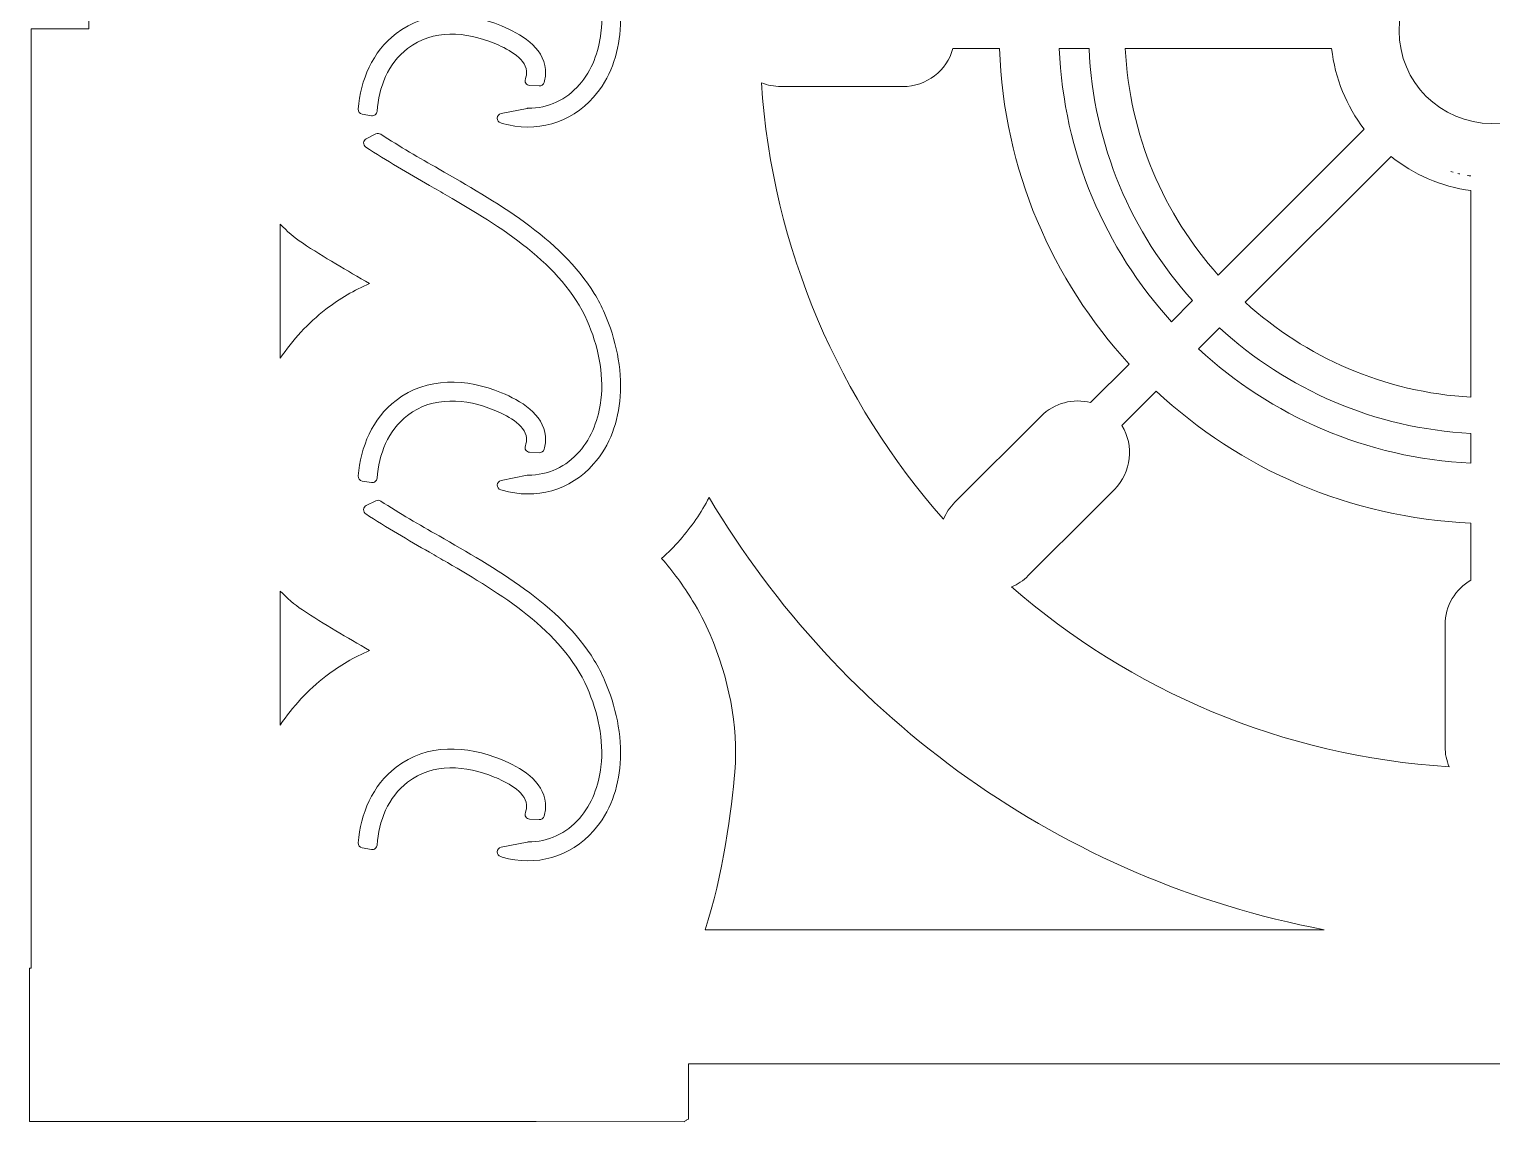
# Model space of a CAD drawing. Header units: millimetres. Extents: x -1460 to 1460, y -777 to 775.
# Drawn here: x -72.3 to 4, y 85.1 to 142.1 of the extents above; entities that cross this region are included whole.
import ezdxf

# ---------------------------------------------------------------- set-up
doc = ezdxf.new("R2010")
doc.units = ezdxf.units.MM
doc.header["$MEASUREMENT"] = 0
doc.layers.add('Camada 1', color=7, linetype='Continuous')

msp = doc.modelspace()

# ---------------------------------------------------------------- linework, layer by layer
at = {"layer": 'Camada 1', "color": 250, "lineweight": 20}
for points, knots in [([(41.3038, 85.1069), (41.3038, 85.1069), (41.3038, 85.1102), (41.3038, 85.1102), (41.3038, 85.1102), (41.3038, 85.1102), (41.5747, 85.1103), (41.5747, 85.1103), (41.5747, 85.1103), (70.9143, 189.7445), (70.824, 294.5182), (41.3038, 399.1147), (41.3038, 399.1147), (41.3038, 399.1147), (27.3329, 399.1216), (27.3329, 399.1216), (27.3329, 399.1216), (27.3329, 399.1216), (27.3349, 399.1147), (27.3349, 399.1147), (27.3349, 399.1147), (27.3349, 399.1147), (18.0011, 399.1147), (18.0011, 399.1147), (18.0011, 399.1147), (18.0011, 399.1147), (18.0011, 396.0999), (18.0011, 396.0999), (18.0011, 396.0999), (18.0011, 396.0999), (2.0593, 396.0999), (2.0593, 396.0999), (2.0593, 396.0999), (2.0593, 396.0999), (-8.4928, 396.0999), (-8.4928, 396.0999), (-8.4928, 396.0999), (-8.4928, 396.0999), (-32.083, 396.0999), (-32.083, 396.0999), (-32.083, 396.0999), (-32.083, 396.0999), (-38.0638, 396.0999), (-38.0638, 396.0999), (-38.0638, 396.0999), (-38.0638, 396.0999), (-38.0638, 399.0489), (-38.0638, 399.0489), (-38.0638, 399.0489), (-38.0638, 399.0489), (-38.0657, 399.0501), (-38.0657, 399.0501), (-38.0657, 399.0501), (-38.0657, 399.0501), (-38.0676, 399.0513), (-38.0676, 399.0513), (-38.0676, 399.0513), (-38.0676, 399.0513), (-38.0695, 399.0524), (-38.0695, 399.0524), (-38.0695, 399.0524), (-38.0695, 399.0524), (-38.0714, 399.0536), (-38.0714, 399.0536), (-38.0714, 399.0536), (-38.0714, 399.0536), (-38.0733, 399.0548), (-38.0733, 399.0548), (-38.0733, 399.0548), (-38.0733, 399.0548), (-38.0752, 399.056), (-38.0752, 399.056), (-38.0752, 399.056), (-38.0752, 399.056), (-38.0771, 399.0572), (-38.0771, 399.0572), (-38.0771, 399.0572), (-38.0771, 399.0572), (-38.0789, 399.0584), (-38.0789, 399.0584), (-38.0789, 399.0584), (-38.0789, 399.0584), (-38.0808, 399.0595), (-38.0808, 399.0595), (-38.0808, 399.0595), (-38.0808, 399.0595), (-38.0827, 399.0607), (-38.0827, 399.0607), (-38.0827, 399.0607), (-38.0827, 399.0607), (-38.0846, 399.0619), (-38.0846, 399.0619), (-38.0846, 399.0619), (-38.0846, 399.0619), (-38.0865, 399.0631), (-38.0865, 399.0631), (-38.0865, 399.0631), (-38.0865, 399.0631), (-38.0884, 399.0643), (-38.0884, 399.0643), (-38.0884, 399.0643), (-38.0884, 399.0643), (-38.0903, 399.0654), (-38.0903, 399.0654), (-38.0903, 399.0654), (-38.0903, 399.0654), (-38.0922, 399.0666), (-38.0922, 399.0666), (-38.0922, 399.0666), (-38.0922, 399.0666), (-38.0941, 399.0678), (-38.0941, 399.0678), (-38.0941, 399.0678), (-38.0941, 399.0678), (-38.096, 399.069), (-38.096, 399.069), (-38.096, 399.069), (-38.096, 399.069), (-38.0979, 399.0702), (-38.0979, 399.0702), (-38.0979, 399.0702), (-38.0979, 399.0702), (-38.1016, 399.0725), (-38.1016, 399.0725), (-38.1016, 399.0725), (-38.1016, 399.0725), (-38.1035, 399.0737), (-38.1035, 399.0737), (-38.1035, 399.0737), (-38.1035, 399.0737), (-38.1054, 399.0749), (-38.1054, 399.0749), (-38.1054, 399.0749), (-38.1054, 399.0749), (-38.1073, 399.0761), (-38.1073, 399.0761), (-38.1073, 399.0761), (-38.1073, 399.0761), (-38.1092, 399.0773), (-38.1092, 399.0773), (-38.1092, 399.0773), (-38.1092, 399.0773), (-38.1168, 399.082), (-38.1168, 399.082), (-38.1168, 399.082), (-38.1168, 399.082), (-38.1187, 399.0832), (-38.1187, 399.0832), (-38.1187, 399.0832), (-38.1187, 399.0832), (-38.1206, 399.0844), (-38.1206, 399.0844), (-38.1206, 399.0844), (-38.1206, 399.0844), (-38.1243, 399.0867), (-38.1243, 399.0867), (-38.1243, 399.0867), (-38.1243, 399.0867), (-38.1262, 399.0879), (-38.1262, 399.0879), (-38.1262, 399.0879), (-38.1262, 399.0879), (-38.1281, 399.0891), (-38.1281, 399.0891), (-38.1281, 399.0891), (-38.1281, 399.0891), (-38.13, 399.0903), (-38.13, 399.0903), (-38.13, 399.0903), (-38.13, 399.0903), (-38.1319, 399.0915), (-38.1319, 399.0915), (-38.1319, 399.0915), (-38.1319, 399.0915), (-38.1413, 399.0974), (-38.1413, 399.0974), (-38.1413, 399.0974), (-38.1413, 399.0974), (-38.1432, 399.0986), (-38.1432, 399.0986), (-38.1432, 399.0986), (-38.1432, 399.0986), (-38.1451, 399.0998), (-38.1451, 399.0998), (-38.1451, 399.0998), (-38.1451, 399.0998), (-38.1527, 399.1045), (-38.1527, 399.1045), (-38.1527, 399.1045), (-38.1527, 399.1045), (-38.1546, 399.1057), (-38.1546, 399.1057), (-38.1546, 399.1057), (-38.1546, 399.1057), (-38.1565, 399.1069), (-38.1565, 399.1069), (-38.1565, 399.1069), (-38.1565, 399.1069), (-38.1584, 399.1081), (-38.1584, 399.1081), (-38.1584, 399.1081), (-38.1584, 399.1081), (-38.1602, 399.1092), (-38.1602, 399.1092), (-38.1602, 399.1092), (-38.1602, 399.1092), (-38.1621, 399.1104), (-38.1621, 399.1104), (-38.1621, 399.1104), (-38.1621, 399.1104), (-38.164, 399.1116), (-38.164, 399.1116), (-38.164, 399.1116), (-38.164, 399.1116), (-38.1659, 399.1128), (-38.1659, 399.1128), (-38.1659, 399.1128), (-38.1659, 399.1128), (-38.1678, 399.114), (-38.1678, 399.114), (-38.1678, 399.114), (-38.1678, 399.114), (-38.1688, 399.1147), (-38.1688, 399.1147), (-38.1688, 399.1147), (-38.1688, 399.1147), (-38.1689, 399.1147), (-38.1689, 399.1147), (-38.1689, 399.1147), (-38.1689, 399.1147), (-38.1848, 399.1247), (-38.1848, 399.1247), (-38.1848, 399.1247), (-38.1848, 399.1247), (-46.3649, 399.1176), (-46.3649, 399.1176), (-46.3649, 399.1176), (-46.3649, 399.1176), (-46.3617, 399.1147), (-46.3617, 399.1147), (-46.3617, 399.1147), (-46.3617, 399.1147), (-54.3028, 399.1147), (-54.3028, 399.1147), (-54.3028, 399.1147), (-54.3028, 399.1147), (-54.3028, 399.1155), (-54.3028, 399.1155), (-54.3028, 399.1155), (-54.3028, 399.1155), (-55.2234, 399.1147), (-55.2234, 399.1147), (-55.2234, 399.1147), (-55.2234, 399.1147), (-72.3348, 399.1147), (-72.3348, 399.1147), (-72.3348, 399.1147), (-72.3348, 399.1147), (-72.3348, 396.0998), (-72.3348, 396.0998), (-72.3348, 396.0998), (-72.3348, 396.0998), (-72.3489, 396.0998), (-72.3489, 396.0998), (-72.3489, 396.0998), (-72.3489, 396.0998), (-72.2484, 342.0998), (-72.2484, 342.0998), (-72.2484, 342.0998), (-72.2484, 342.0998), (-69.2484, 342.0998), (-69.2484, 342.0998), (-69.2484, 342.0998), (-69.2484, 342.0998), (-69.2421, 242.1123), (-69.2421, 242.1123), (-69.2421, 242.1123), (-69.2421, 242.1123), (-69.2484, 142.1248), (-69.2484, 142.1248), (-69.2484, 142.1248), (-69.2484, 142.1248), (-72.2484, 142.1248), (-72.2484, 142.1248), (-72.2484, 142.1248), (-72.2484, 142.1248), (-72.2486, 93.1122), (-72.2486, 93.1122), (-72.2486, 93.1122), (-72.2486, 93.1122), (-72.3348, 93.1122), (-72.3348, 93.1122), (-72.3348, 93.1122), (-72.3348, 93.1122), (-72.3348, 85.1069), (-72.3348, 85.1069), (-72.3348, 85.1069), (-72.3348, 85.1069), (-45.904, 85.1069), (-45.904, 85.1069), (-45.904, 85.1069), (-45.904, 85.1069), (-38.1848, 85.1002), (-38.1848, 85.1002), (-38.1848, 85.1002), (-38.1848, 85.1002), (-38.1742, 85.1069), (-38.1742, 85.1069), (-38.1742, 85.1069), (-38.1742, 85.1069), (-38.1688, 85.1069), (-38.1688, 85.1069), (-38.1688, 85.1069), (-38.1688, 85.1069), (-38.0638, 85.1727), (-38.0638, 85.1727), (-38.0638, 85.1727), (-38.0638, 85.1727), (-38.0638, 85.176), (-38.0638, 85.176), (-38.0638, 85.176), (-38.0638, 85.176), (-37.958, 85.2417), (-37.958, 85.2417), (-37.958, 85.2417), (-37.958, 85.2417), (-37.958, 88.1217), (-37.958, 88.1217), (-37.958, 88.1217), (-37.958, 88.1217), (-32.083, 88.1217), (-32.083, 88.1217), (-32.083, 88.1217), (-32.083, 88.1217), (-8.4928, 88.1217), (-8.4928, 88.1217), (-8.4928, 88.1217), (-8.4928, 88.1217), (2.0593, 88.1217), (2.0593, 88.1217), (2.0593, 88.1217), (2.0593, 88.1217), (18.0011, 88.1217), (18.0011, 88.1217), (18.0011, 88.1217), (18.0011, 88.1217), (18.0011, 85.1069), (18.0011, 85.1069), (18.0011, 85.1069), (18.0011, 85.1069), (27.6055, 85.1069), (27.6055, 85.1069), (27.6055, 85.1069), (27.6055, 85.1069), (27.6045, 85.1034), (27.6045, 85.1034), (27.6045, 85.1034), (27.6045, 85.1034), (34.6908, 85.1069), (34.6908, 85.1069), (34.6908, 85.1069), (34.6908, 85.1069), (41.3038, 85.1069), (41.3038, 85.1069)], [0, 0, 0, 0, 0.0108696, 0.0108696, 0.0108696, 0.0108696, 0.0217391, 0.0217391, 0.0217391, 0.0217391, 0.0326087, 0.0326087, 0.0326087, 0.0326087, 0.0434783, 0.0434783, 0.0434783, 0.0434783, 0.0543478, 0.0543478, 0.0543478, 0.0543478, 0.0652174, 0.0652174, 0.0652174, 0.0652174, 0.076087, 0.076087, 0.076087, 0.076087, 0.0869565, 0.0869565, 0.0869565, 0.0869565, 0.0978261, 0.0978261, 0.0978261, 0.0978261, 0.1086957, 0.1086957, 0.1086957, 0.1086957, 0.1195652, 0.1195652, 0.1195652, 0.1195652, 0.1304348, 0.1304348, 0.1304348, 0.1304348, 0.1413043, 0.1413043, 0.1413043, 0.1413043, 0.1521739, 0.1521739, 0.1521739, 0.1521739, 0.1630435, 0.1630435, 0.1630435, 0.1630435, 0.173913, 0.173913, 0.173913, 0.173913, 0.1847826, 0.1847826, 0.1847826, 0.1847826, 0.1956522, 0.1956522, 0.1956522, 0.1956522, 0.2065217, 0.2065217, 0.2065217, 0.2065217, 0.2173913, 0.2173913, 0.2173913, 0.2173913, 0.2282609, 0.2282609, 0.2282609, 0.2282609, 0.2391304, 0.2391304, 0.2391304, 0.2391304, 0.25, 0.25, 0.25, 0.25, 0.2608696, 0.2608696, 0.2608696, 0.2608696, 0.2717391, 0.2717391, 0.2717391, 0.2717391, 0.2826087, 0.2826087, 0.2826087, 0.2826087, 0.2934783, 0.2934783, 0.2934783, 0.2934783, 0.3043478, 0.3043478, 0.3043478, 0.3043478, 0.3152174, 0.3152174, 0.3152174, 0.3152174, 0.326087, 0.326087, 0.326087, 0.326087, 0.3369565, 0.3369565, 0.3369565, 0.3369565, 0.3478261, 0.3478261, 0.3478261, 0.3478261, 0.3586957, 0.3586957, 0.3586957, 0.3586957, 0.3695652, 0.3695652, 0.3695652, 0.3695652, 0.3804348, 0.3804348, 0.3804348, 0.3804348, 0.3913043, 0.3913043, 0.3913043, 0.3913043, 0.4021739, 0.4021739, 0.4021739, 0.4021739, 0.4130435, 0.4130435, 0.4130435, 0.4130435, 0.423913, 0.423913, 0.423913, 0.423913, 0.4347826, 0.4347826, 0.4347826, 0.4347826, 0.4456522, 0.4456522, 0.4456522, 0.4456522, 0.4565217, 0.4565217, 0.4565217, 0.4565217, 0.4673913, 0.4673913, 0.4673913, 0.4673913, 0.4782609, 0.4782609, 0.4782609, 0.4782609, 0.4891304, 0.4891304, 0.4891304, 0.4891304, 0.5, 0.5, 0.5, 0.5, 0.5108696, 0.5108696, 0.5108696, 0.5108696, 0.5217391, 0.5217391, 0.5217391, 0.5217391, 0.5326087, 0.5326087, 0.5326087, 0.5326087, 0.5434783, 0.5434783, 0.5434783, 0.5434783, 0.5543478, 0.5543478, 0.5543478, 0.5543478, 0.5652174, 0.5652174, 0.5652174, 0.5652174, 0.576087, 0.576087, 0.576087, 0.576087, 0.5869565, 0.5869565, 0.5869565, 0.5869565, 0.5978261, 0.5978261, 0.5978261, 0.5978261, 0.6086957, 0.6086957, 0.6086957, 0.6086957, 0.6195652, 0.6195652, 0.6195652, 0.6195652, 0.6304348, 0.6304348, 0.6304348, 0.6304348, 0.6413043, 0.6413043, 0.6413043, 0.6413043, 0.6521739, 0.6521739, 0.6521739, 0.6521739, 0.6630435, 0.6630435, 0.6630435, 0.6630435, 0.673913, 0.673913, 0.673913, 0.673913, 0.6847826, 0.6847826, 0.6847826, 0.6847826, 0.6956522, 0.6956522, 0.6956522, 0.6956522, 0.7065217, 0.7065217, 0.7065217, 0.7065217, 0.7173913, 0.7173913, 0.7173913, 0.7173913, 0.7282609, 0.7282609, 0.7282609, 0.7282609, 0.7391304, 0.7391304, 0.7391304, 0.7391304, 0.75, 0.75, 0.75, 0.75, 0.7608696, 0.7608696, 0.7608696, 0.7608696, 0.7717391, 0.7717391, 0.7717391, 0.7717391, 0.7826087, 0.7826087, 0.7826087, 0.7826087, 0.7934783, 0.7934783, 0.7934783, 0.7934783, 0.8043478, 0.8043478, 0.8043478, 0.8043478, 0.8152174, 0.8152174, 0.8152174, 0.8152174, 0.826087, 0.826087, 0.826087, 0.826087, 0.8369565, 0.8369565, 0.8369565, 0.8369565, 0.8478261, 0.8478261, 0.8478261, 0.8478261, 0.8586957, 0.8586957, 0.8586957, 0.8586957, 0.8695652, 0.8695652, 0.8695652, 0.8695652, 0.8804348, 0.8804348, 0.8804348, 0.8804348, 0.8913043, 0.8913043, 0.8913043, 0.8913043, 0.9021739, 0.9021739, 0.9021739, 0.9021739, 0.9130435, 0.9130435, 0.9130435, 0.9130435, 0.923913, 0.923913, 0.923913, 0.923913, 0.9347826, 0.9347826, 0.9347826, 0.9347826, 0.9456522, 0.9456522, 0.9456522, 0.9456522, 0.9565217, 0.9565217, 0.9565217, 0.9565217, 0.9673913, 0.9673913, 0.9673913, 0.9673913, 0.9782609, 0.9782609, 0.9782609, 0.9782609, 1, 1, 1, 1]), ([(-54.0119, 155.7678), (-53.019, 155.1256), (-51.9922, 154.5381), (-50.9678, 153.9483), (-50.9678, 153.9483), (-48.0955, 152.2947), (-44.6275, 150.3607), (-42.8658, 147.4562), (-42.8658, 147.4562), (-42.665, 147.1251), (-42.4858, 146.7809), (-42.3318, 146.4254), (-42.3318, 146.4254), (-41.7437, 145.0672), (-41.4085, 143.5592), (-41.5156, 142.0754), (-41.5156, 142.0754), (-41.6086, 140.7874), (-42.0393, 139.5406), (-42.8999, 138.5618), (-42.8999, 138.5618), (-44.1131, 137.182), (-45.9058, 136.6847), (-47.6653, 137.1922), (-47.6653, 137.1922), (-47.6653, 137.1922), (-47.7463, 137.2156), (-47.7463, 137.2156), (-47.7463, 137.2156), (-47.859, 137.248), (-47.9324, 137.35), (-47.9276, 137.4671), (-47.9276, 137.4671), (-47.9227, 137.5841), (-47.8412, 137.6797), (-47.7264, 137.7028), (-47.7264, 137.7028), (-47.7264, 137.7028), (-46.375, 137.9751), (-46.375, 137.9751), (-46.375, 137.9751), (-46.3573, 137.9786), (-46.3419, 137.9801), (-46.3238, 137.98), (-46.3238, 137.98), (-45.2741, 137.9728), (-44.3295, 138.4283), (-43.6399, 139.2127), (-43.6399, 139.2127), (-42.989, 139.953), (-42.6331, 140.9387), (-42.52, 141.9085), (-42.52, 141.9085), (-42.3557, 143.3162), (-42.6782, 144.7444), (-43.2364, 146.0338), (-43.2364, 146.0338), (-44.5189, 148.9955), (-47.8481, 150.9977), (-50.5311, 152.5579), (-50.5311, 152.5579), (-50.8401, 152.7376), (-51.1499, 152.9159), (-51.4597, 153.0942), (-51.4597, 153.0942), (-52.5828, 153.7409), (-53.7092, 154.3843), (-54.791, 155.0991), (-54.791, 155.0991), (-54.8681, 155.1501), (-54.9089, 155.2321), (-54.9031, 155.3243), (-54.9031, 155.3243), (-54.8974, 155.4165), (-54.8465, 155.4929), (-54.7635, 155.5338), (-54.7635, 155.5338), (-54.7635, 155.5338), (-54.2592, 155.7822), (-54.2592, 155.7822), (-54.2592, 155.7822), (-54.1778, 155.8223), (-54.0883, 155.8171), (-54.0119, 155.7678)], [0, 0, 0, 0, 0.0454545, 0.0454545, 0.0454545, 0.0454545, 0.0909091, 0.0909091, 0.0909091, 0.0909091, 0.1363636, 0.1363636, 0.1363636, 0.1363636, 0.1818182, 0.1818182, 0.1818182, 0.1818182, 0.2272727, 0.2272727, 0.2272727, 0.2272727, 0.2727273, 0.2727273, 0.2727273, 0.2727273, 0.3181818, 0.3181818, 0.3181818, 0.3181818, 0.3636364, 0.3636364, 0.3636364, 0.3636364, 0.4090909, 0.4090909, 0.4090909, 0.4090909, 0.4545455, 0.4545455, 0.4545455, 0.4545455, 0.5, 0.5, 0.5, 0.5, 0.5454545, 0.5454545, 0.5454545, 0.5454545, 0.5909091, 0.5909091, 0.5909091, 0.5909091, 0.6363636, 0.6363636, 0.6363636, 0.6363636, 0.6818182, 0.6818182, 0.6818182, 0.6818182, 0.7272727, 0.7272727, 0.7272727, 0.7272727, 0.7727273, 0.7727273, 0.7727273, 0.7727273, 0.8181818, 0.8181818, 0.8181818, 0.8181818, 0.8636364, 0.8636364, 0.8636364, 0.8636364, 0.9090909, 0.9090909, 0.9090909, 0.9090909, 1, 1, 1, 1]), ([(-0.871, 142.0195), (-0.871, 142.0195), (-0.871, 142.0195), (-0.871, 142.0195), (-0.871, 142.0195), (-0.871, 139.3505), (1.2929, 137.1865), (3.962, 137.1865), (3.962, 137.1865), (6.6311, 137.1865), (8.7942, 139.3505), (8.7942, 142.0195), (8.7942, 142.0195), (8.7942, 144.6878), (6.6311, 146.8517), (3.962, 146.8517), (3.962, 146.8517), (1.2929, 146.8517), (-0.871, 144.6878), (-0.871, 142.0195)], [0, 0, 0, 0, 0.1666667, 0.1666667, 0.1666667, 0.1666667, 0.3333333, 0.3333333, 0.3333333, 0.3333333, 0.5, 0.5, 0.5, 0.5, 0.6666667, 0.6666667, 0.6666667, 0.6666667, 1, 1, 1, 1]), ([(-55.1816, 137.9379), (-55.0574, 139.4563), (-54.4428, 140.9327), (-53.2114, 141.8794), (-53.2114, 141.8794), (-51.5885, 143.1269), (-49.5241, 143.0281), (-47.7089, 142.2811), (-47.7089, 142.2811), (-46.7317, 141.8789), (-45.5157, 141.175), (-45.416, 140), (-45.416, 140), (-45.3967, 139.7723), (-45.4225, 139.5468), (-45.485, 139.3277), (-45.485, 139.3277), (-45.5176, 139.2136), (-45.6218, 139.1394), (-45.7402, 139.1458), (-45.7402, 139.1458), (-45.7402, 139.1458), (-46.2414, 139.173), (-46.2414, 139.173), (-46.2414, 139.173), (-46.3237, 139.1775), (-46.3926, 139.2171), (-46.4378, 139.2861), (-46.4378, 139.2861), (-46.483, 139.3551), (-46.4919, 139.4342), (-46.4631, 139.5115), (-46.4631, 139.5115), (-46.4142, 139.6421), (-46.3865, 139.7808), (-46.3984, 139.9206), (-46.3984, 139.9206), (-46.4585, 140.6271), (-47.5138, 141.1354), (-48.0837, 141.3698), (-48.0837, 141.3698), (-49.56, 141.9771), (-51.2786, 142.1219), (-52.6102, 141.0981), (-52.6102, 141.0981), (-53.6283, 140.3154), (-54.108, 139.0707), (-54.2026, 137.8204), (-54.2026, 137.8204), (-54.208, 137.7476), (-54.2403, 137.6871), (-54.2977, 137.642), (-54.2977, 137.642), (-54.355, 137.5968), (-54.4214, 137.5797), (-54.4933, 137.5915), (-54.4933, 137.5915), (-54.4933, 137.5915), (-54.9718, 137.6697), (-54.9718, 137.6697), (-54.9718, 137.6697), (-55.1013, 137.6908), (-55.1923, 137.8072), (-55.1816, 137.9379)], [0, 0, 0, 0, 0.0588235, 0.0588235, 0.0588235, 0.0588235, 0.1176471, 0.1176471, 0.1176471, 0.1176471, 0.1764706, 0.1764706, 0.1764706, 0.1764706, 0.2352941, 0.2352941, 0.2352941, 0.2352941, 0.2941176, 0.2941176, 0.2941176, 0.2941176, 0.3529412, 0.3529412, 0.3529412, 0.3529412, 0.4117647, 0.4117647, 0.4117647, 0.4117647, 0.4705882, 0.4705882, 0.4705882, 0.4705882, 0.5294118, 0.5294118, 0.5294118, 0.5294118, 0.5882353, 0.5882353, 0.5882353, 0.5882353, 0.6470588, 0.6470588, 0.6470588, 0.6470588, 0.7058824, 0.7058824, 0.7058824, 0.7058824, 0.7647059, 0.7647059, 0.7647059, 0.7647059, 0.8235294, 0.8235294, 0.8235294, 0.8235294, 0.8823529, 0.8823529, 0.8823529, 0.8823529, 1, 1, 1, 1]), ([(-34.1475, 139.3156), (-33.5635, 130.6071), (-30.0755, 122.6945), (-24.6413, 116.5392), (-24.6413, 116.5392), (-24.5093, 116.8605), (-24.313, 117.1614), (-24.0522, 117.4224), (-24.0522, 117.4224), (-24.0522, 117.4224), (-19.5571, 121.9159), (-19.5571, 121.9159), (-19.5571, 121.9159), (-18.8555, 122.6175), (-17.8646, 122.853), (-16.9684, 122.6227), (-16.9684, 122.6227), (-16.9684, 122.6227), (-14.9554, 124.6356), (-14.9554, 124.6356), (-14.9554, 124.6356), (-18.9744, 129.0046), (-21.5013, 134.7652), (-21.7248, 141.1024), (-21.7248, 141.1024), (-21.7248, 141.1024), (-24.1537, 141.1024), (-24.1537, 141.1024), (-24.1537, 141.1024), (-24.4678, 139.9553), (-25.5176, 139.1121), (-26.7638, 139.1121), (-26.7638, 139.1121), (-26.7638, 139.1121), (-33.1178, 139.113), (-33.1178, 139.113), (-33.1178, 139.113), (-33.4824, 139.113), (-33.8301, 139.185), (-34.1475, 139.3156)], [0, 0, 0, 0, 0.0909091, 0.0909091, 0.0909091, 0.0909091, 0.1818182, 0.1818182, 0.1818182, 0.1818182, 0.2727273, 0.2727273, 0.2727273, 0.2727273, 0.3636364, 0.3636364, 0.3636364, 0.3636364, 0.4545455, 0.4545455, 0.4545455, 0.4545455, 0.5454545, 0.5454545, 0.5454545, 0.5454545, 0.6363636, 0.6363636, 0.6363636, 0.6363636, 0.7272727, 0.7272727, 0.7272727, 0.7272727, 0.8181818, 0.8181818, 0.8181818, 0.8181818, 1, 1, 1, 1]), ([(-12.7482, 126.8429), (-12.7482, 126.8429), (-11.6492, 127.9418), (-11.6492, 127.9418), (-11.6492, 127.9418), (-14.8251, 131.4602), (-16.8317, 136.0533), (-17.0496, 141.1024), (-17.0496, 141.1024), (-17.0496, 141.1024), (-18.6014, 141.1024), (-18.6014, 141.1024), (-18.6014, 141.1024), (-18.3814, 135.6258), (-16.2038, 130.6441), (-12.7482, 126.8429)], [0, 0, 0, 0, 0.2, 0.2, 0.2, 0.2, 0.4, 0.4, 0.4, 0.4, 0.6, 0.6, 0.6, 0.6, 1, 1, 1, 1]), ([(-2.6949, 136.8961), (-3.6138, 138.0869), (-4.2205, 139.5302), (-4.3922, 141.1024), (-4.3922, 141.1024), (-4.3922, 141.1024), (-15.1608, 141.1024), (-15.1608, 141.1024), (-15.1608, 141.1024), (-14.9459, 136.5732), (-13.1493, 132.4518), (-10.3132, 129.2778), (-10.3132, 129.2778), (-10.3132, 129.2778), (-2.6949, 136.8961), (-2.6949, 136.8961)], [0, 0, 0, 0, 0.2, 0.2, 0.2, 0.2, 0.4, 0.4, 0.4, 0.4, 0.6, 0.6, 0.6, 0.6, 1, 1, 1, 1]), ([(-54.0119, 136.6263), (-53.019, 135.9841), (-51.9922, 135.3967), (-50.9678, 134.8068), (-50.9678, 134.8068), (-48.0955, 133.1532), (-44.6275, 131.2192), (-42.8658, 128.3147), (-42.8658, 128.3147), (-42.665, 127.9837), (-42.4858, 127.6394), (-42.3318, 127.2839), (-42.3318, 127.2839), (-41.7437, 125.9257), (-41.4085, 124.4178), (-41.5156, 122.934), (-41.5156, 122.934), (-41.6086, 121.6459), (-42.0393, 120.3991), (-42.8999, 119.4203), (-42.8999, 119.4203), (-44.1131, 118.0405), (-45.9058, 117.5432), (-47.6653, 118.0507), (-47.6653, 118.0507), (-47.6653, 118.0507), (-47.7463, 118.0741), (-47.7463, 118.0741), (-47.7463, 118.0741), (-47.859, 118.1065), (-47.9324, 118.2085), (-47.9276, 118.3256), (-47.9276, 118.3256), (-47.9227, 118.4426), (-47.8412, 118.5382), (-47.7264, 118.5613), (-47.7264, 118.5613), (-47.7264, 118.5613), (-46.375, 118.8336), (-46.375, 118.8336), (-46.375, 118.8336), (-46.3573, 118.8371), (-46.3419, 118.8386), (-46.3238, 118.8385), (-46.3238, 118.8385), (-45.2741, 118.8313), (-44.3295, 119.2868), (-43.6399, 120.0712), (-43.6399, 120.0712), (-42.989, 120.8115), (-42.6331, 121.7972), (-42.52, 122.767), (-42.52, 122.767), (-42.3557, 124.1748), (-42.6782, 125.6029), (-43.2364, 126.8923), (-43.2364, 126.8923), (-44.5189, 129.854), (-47.8481, 131.8563), (-50.5311, 133.4164), (-50.5311, 133.4164), (-50.8401, 133.5961), (-51.1499, 133.7744), (-51.4597, 133.9527), (-51.4597, 133.9527), (-52.5828, 134.5994), (-53.7092, 135.2428), (-54.791, 135.9576), (-54.791, 135.9576), (-54.8681, 136.0086), (-54.9089, 136.0907), (-54.9031, 136.1829), (-54.9031, 136.1829), (-54.8974, 136.2751), (-54.8465, 136.3514), (-54.7635, 136.3923), (-54.7635, 136.3923), (-54.7635, 136.3923), (-54.2592, 136.6407), (-54.2592, 136.6407), (-54.2592, 136.6407), (-54.1778, 136.6808), (-54.0883, 136.6756), (-54.0119, 136.6263)], [0, 0, 0, 0, 0.0454545, 0.0454545, 0.0454545, 0.0454545, 0.0909091, 0.0909091, 0.0909091, 0.0909091, 0.1363636, 0.1363636, 0.1363636, 0.1363636, 0.1818182, 0.1818182, 0.1818182, 0.1818182, 0.2272727, 0.2272727, 0.2272727, 0.2272727, 0.2727273, 0.2727273, 0.2727273, 0.2727273, 0.3181818, 0.3181818, 0.3181818, 0.3181818, 0.3636364, 0.3636364, 0.3636364, 0.3636364, 0.4090909, 0.4090909, 0.4090909, 0.4090909, 0.4545455, 0.4545455, 0.4545455, 0.4545455, 0.5, 0.5, 0.5, 0.5, 0.5454545, 0.5454545, 0.5454545, 0.5454545, 0.5909091, 0.5909091, 0.5909091, 0.5909091, 0.6363636, 0.6363636, 0.6363636, 0.6363636, 0.6818182, 0.6818182, 0.6818182, 0.6818182, 0.7272727, 0.7272727, 0.7272727, 0.7272727, 0.7727273, 0.7727273, 0.7727273, 0.7727273, 0.8181818, 0.8181818, 0.8181818, 0.8181818, 0.8636364, 0.8636364, 0.8636364, 0.8636364, 0.9090909, 0.9090909, 0.9090909, 0.9090909, 1, 1, 1, 1]), ([(2.8777, 133.6854), (1.3123, 133.888), (-0.1196, 134.5231), (-1.2935, 135.4667), (-1.2935, 135.4667), (-1.2935, 135.4667), (-8.9041, 127.8562), (-8.9041, 127.8562), (-8.9041, 127.8562), (-5.7526, 124.9907), (-1.6447, 123.1595), (2.8777, 122.9057), (2.8777, 122.9057), (2.8777, 122.9057), (2.8777, 133.6854), (2.8777, 133.6854)], [0, 0, 0, 0, 0.2, 0.2, 0.2, 0.2, 0.4, 0.4, 0.4, 0.4, 0.6, 0.6, 0.6, 0.6, 1, 1, 1, 1]), ([(1.8199, 134.6747), (1.8603, 134.6631), (1.9008, 134.6516), (1.9415, 134.6405), (1.9415, 134.6405), (1.9008, 134.6516), (1.8603, 134.6631), (1.8199, 134.6747)], [0, 0, 0, 0, 0.3333333, 0.3333333, 0.3333333, 0.3333333, 1, 1, 1, 1]), ([(2.6905, 134.4759), (2.7526, 134.4656), (2.815, 134.456), (2.8777, 134.4471), (2.8777, 134.4471), (2.8149, 134.4559), (2.7526, 134.4656), (2.6905, 134.4759)], [0, 0, 0, 0, 0.3333333, 0.3333333, 0.3333333, 0.3333333, 1, 1, 1, 1]), ([(-59.249, 131.9328), (-59.249, 131.9328), (-59.249, 124.9385), (-59.249, 124.9385), (-59.249, 124.9385), (-58.6097, 125.9011), (-57.8155, 126.7666), (-56.8682, 127.4948), (-56.8682, 127.4948), (-56.1479, 128.0485), (-55.3833, 128.4918), (-54.5886, 128.8308), (-54.5886, 128.8308), (-55.7744, 129.5136), (-56.9563, 130.1968), (-58.0988, 130.9518), (-58.0988, 130.9518), (-58.5254, 131.2337), (-58.9105, 131.5642), (-59.249, 131.9328)], [0, 0, 0, 0, 0.1666667, 0.1666667, 0.1666667, 0.1666667, 0.3333333, 0.3333333, 0.3333333, 0.3333333, 0.5, 0.5, 0.5, 0.5, 0.6666667, 0.6666667, 0.6666667, 0.6666667, 1, 1, 1, 1]), ([(2.8777, 119.4618), (2.8777, 119.4618), (2.8777, 121.0155), (2.8777, 121.0155), (2.8777, 121.0155), (-2.165, 121.273), (-6.7442, 123.315), (-10.2397, 126.5206), (-10.2397, 126.5206), (-10.2397, 126.5206), (-11.3371, 125.4231), (-11.3371, 125.4231), (-11.3371, 125.4231), (-7.5589, 121.9376), (-2.5928, 119.7216), (2.8777, 119.4618)], [0, 0, 0, 0, 0.2, 0.2, 0.2, 0.2, 0.4, 0.4, 0.4, 0.4, 0.6, 0.6, 0.6, 0.6, 1, 1, 1, 1]), ([(-55.1816, 118.7964), (-55.0574, 120.3148), (-54.4428, 121.7912), (-53.2114, 122.7379), (-53.2114, 122.7379), (-51.5885, 123.9854), (-49.5241, 123.8866), (-47.7089, 123.1396), (-47.7089, 123.1396), (-46.7317, 122.7374), (-45.5157, 122.0335), (-45.416, 120.8585), (-45.416, 120.8585), (-45.3967, 120.6308), (-45.4225, 120.4053), (-45.485, 120.1862), (-45.485, 120.1862), (-45.5176, 120.0721), (-45.6218, 119.998), (-45.7402, 120.0043), (-45.7402, 120.0043), (-45.7402, 120.0043), (-46.2414, 120.0316), (-46.2414, 120.0316), (-46.2414, 120.0316), (-46.3237, 120.036), (-46.3926, 120.0756), (-46.4378, 120.1446), (-46.4378, 120.1446), (-46.483, 120.2137), (-46.4919, 120.2927), (-46.4631, 120.37), (-46.4631, 120.37), (-46.4142, 120.5006), (-46.3865, 120.6393), (-46.3984, 120.7791), (-46.3984, 120.7791), (-46.4585, 121.4857), (-47.5138, 121.9939), (-48.0837, 122.2283), (-48.0837, 122.2283), (-49.56, 122.8356), (-51.2786, 122.9804), (-52.6102, 121.9566), (-52.6102, 121.9566), (-53.6283, 121.1739), (-54.108, 119.9292), (-54.2026, 118.6789), (-54.2026, 118.6789), (-54.208, 118.6061), (-54.2403, 118.5456), (-54.2977, 118.5005), (-54.2977, 118.5005), (-54.355, 118.4554), (-54.4214, 118.4382), (-54.4933, 118.45), (-54.4933, 118.45), (-54.4933, 118.45), (-54.9718, 118.5282), (-54.9718, 118.5282), (-54.9718, 118.5282), (-55.1013, 118.5494), (-55.1923, 118.6657), (-55.1816, 118.7964)], [0, 0, 0, 0, 0.0588235, 0.0588235, 0.0588235, 0.0588235, 0.1176471, 0.1176471, 0.1176471, 0.1176471, 0.1764706, 0.1764706, 0.1764706, 0.1764706, 0.2352941, 0.2352941, 0.2352941, 0.2352941, 0.2941176, 0.2941176, 0.2941176, 0.2941176, 0.3529412, 0.3529412, 0.3529412, 0.3529412, 0.4117647, 0.4117647, 0.4117647, 0.4117647, 0.4705882, 0.4705882, 0.4705882, 0.4705882, 0.5294118, 0.5294118, 0.5294118, 0.5294118, 0.5882353, 0.5882353, 0.5882353, 0.5882353, 0.6470588, 0.6470588, 0.6470588, 0.6470588, 0.7058824, 0.7058824, 0.7058824, 0.7058824, 0.7647059, 0.7647059, 0.7647059, 0.7647059, 0.8235294, 0.8235294, 0.8235294, 0.8235294, 0.8823529, 0.8823529, 0.8823529, 0.8823529, 1, 1, 1, 1]), ([(-21.0943, 113.0095), (-14.9122, 107.6111), (-6.9832, 104.1641), (1.7337, 103.6261), (1.7337, 103.6261), (1.5998, 103.9467), (1.5258, 104.2986), (1.5258, 104.6678), (1.5258, 104.6678), (1.5258, 104.6678), (1.5258, 104.7389), (1.5258, 104.7389), (1.5258, 104.7389), (1.5258, 104.7389), (1.5258, 105.9514), (1.5258, 105.9514), (1.5258, 105.9514), (1.5258, 105.9514), (1.5258, 109.5488), (1.5258, 109.5488), (1.5258, 109.5488), (1.5258, 109.5488), (1.5258, 110.762), (1.5258, 110.762), (1.5258, 110.762), (1.5258, 110.762), (1.5258, 111.0234), (1.5258, 111.0234), (1.5258, 111.0234), (1.5258, 112.024), (2.0693, 112.8982), (2.8777, 113.3664), (2.8777, 113.3664), (2.8777, 113.3664), (2.8777, 116.339), (2.8777, 116.339), (2.8777, 116.339), (-3.4528, 116.6033), (-9.1982, 119.1676), (-13.5442, 123.216), (-13.5442, 123.216), (-13.5442, 123.216), (-15.3389, 121.4214), (-15.3389, 121.4214), (-15.3389, 121.4214), (-14.6945, 120.3779), (-14.8247, 118.9919), (-15.7299, 118.0868), (-15.7299, 118.0868), (-15.7299, 118.0868), (-16.6975, 117.1194), (-16.6975, 117.1194), (-16.6975, 117.1194), (-16.6975, 117.1194), (-16.7713, 117.0453), (-16.7713, 117.0453), (-16.7713, 117.0453), (-16.7713, 117.0453), (-20.2231, 113.594), (-20.2231, 113.594), (-20.2231, 113.594), (-20.4807, 113.3363), (-20.7775, 113.1416), (-21.0943, 113.0095)], [0, 0, 0, 0, 0.0588235, 0.0588235, 0.0588235, 0.0588235, 0.1176471, 0.1176471, 0.1176471, 0.1176471, 0.1764706, 0.1764706, 0.1764706, 0.1764706, 0.2352941, 0.2352941, 0.2352941, 0.2352941, 0.2941176, 0.2941176, 0.2941176, 0.2941176, 0.3529412, 0.3529412, 0.3529412, 0.3529412, 0.4117647, 0.4117647, 0.4117647, 0.4117647, 0.4705882, 0.4705882, 0.4705882, 0.4705882, 0.5294118, 0.5294118, 0.5294118, 0.5294118, 0.5882353, 0.5882353, 0.5882353, 0.5882353, 0.6470588, 0.6470588, 0.6470588, 0.6470588, 0.7058824, 0.7058824, 0.7058824, 0.7058824, 0.7647059, 0.7647059, 0.7647059, 0.7647059, 0.8235294, 0.8235294, 0.8235294, 0.8235294, 0.8823529, 0.8823529, 0.8823529, 0.8823529, 1, 1, 1, 1]), ([(-54.0119, 117.4848), (-53.019, 116.8426), (-51.9922, 116.2552), (-50.9678, 115.6653), (-50.9678, 115.6653), (-48.0955, 114.0118), (-44.6275, 112.0778), (-42.8658, 109.1733), (-42.8658, 109.1733), (-42.665, 108.8422), (-42.4858, 108.4979), (-42.3318, 108.1425), (-42.3318, 108.1425), (-41.7437, 106.7843), (-41.4085, 105.2763), (-41.5156, 103.7925), (-41.5156, 103.7925), (-41.6086, 102.5044), (-42.0393, 101.2576), (-42.8999, 100.2789), (-42.8999, 100.2789), (-44.1131, 98.899), (-45.9058, 98.4018), (-47.6653, 98.9092), (-47.6653, 98.9092), (-47.6653, 98.9092), (-47.7463, 98.9326), (-47.7463, 98.9326), (-47.7463, 98.9326), (-47.859, 98.965), (-47.9324, 99.0671), (-47.9276, 99.1841), (-47.9276, 99.1841), (-47.9227, 99.3011), (-47.8412, 99.3967), (-47.7264, 99.4198), (-47.7264, 99.4198), (-47.7264, 99.4198), (-46.375, 99.6921), (-46.375, 99.6921), (-46.375, 99.6921), (-46.3573, 99.6956), (-46.3419, 99.6971), (-46.3238, 99.697), (-46.3238, 99.697), (-45.2741, 99.6898), (-44.3295, 100.1453), (-43.6399, 100.9297), (-43.6399, 100.9297), (-42.989, 101.6701), (-42.6331, 102.6557), (-42.52, 103.6255), (-42.52, 103.6255), (-42.3557, 105.0333), (-42.6782, 106.4614), (-43.2364, 107.7509), (-43.2364, 107.7509), (-44.5189, 110.7126), (-47.8481, 112.7148), (-50.5311, 114.2749), (-50.5311, 114.2749), (-50.8401, 114.4546), (-51.1499, 114.6329), (-51.4597, 114.8112), (-51.4597, 114.8112), (-52.5828, 115.4579), (-53.7092, 116.1014), (-54.791, 116.8161), (-54.791, 116.8161), (-54.8681, 116.8671), (-54.9089, 116.9492), (-54.9031, 117.0414), (-54.9031, 117.0414), (-54.8974, 117.1336), (-54.8465, 117.2099), (-54.7635, 117.2509), (-54.7635, 117.2509), (-54.7635, 117.2509), (-54.2592, 117.4992), (-54.2592, 117.4992), (-54.2592, 117.4992), (-54.1778, 117.5393), (-54.0883, 117.5341), (-54.0119, 117.4848)], [0, 0, 0, 0, 0.0454545, 0.0454545, 0.0454545, 0.0454545, 0.0909091, 0.0909091, 0.0909091, 0.0909091, 0.1363636, 0.1363636, 0.1363636, 0.1363636, 0.1818182, 0.1818182, 0.1818182, 0.1818182, 0.2272727, 0.2272727, 0.2272727, 0.2272727, 0.2727273, 0.2727273, 0.2727273, 0.2727273, 0.3181818, 0.3181818, 0.3181818, 0.3181818, 0.3636364, 0.3636364, 0.3636364, 0.3636364, 0.4090909, 0.4090909, 0.4090909, 0.4090909, 0.4545455, 0.4545455, 0.4545455, 0.4545455, 0.5, 0.5, 0.5, 0.5, 0.5454545, 0.5454545, 0.5454545, 0.5454545, 0.5909091, 0.5909091, 0.5909091, 0.5909091, 0.6363636, 0.6363636, 0.6363636, 0.6363636, 0.6818182, 0.6818182, 0.6818182, 0.6818182, 0.7272727, 0.7272727, 0.7272727, 0.7272727, 0.7727273, 0.7727273, 0.7727273, 0.7727273, 0.8181818, 0.8181818, 0.8181818, 0.8181818, 0.8636364, 0.8636364, 0.8636364, 0.8636364, 0.9090909, 0.9090909, 0.9090909, 0.9090909, 1, 1, 1, 1]), ([(-36.8755, 117.6743), (-30.0291, 106.1192), (-18.4381, 97.708), (-4.7858, 95.1217), (-4.7858, 95.1217), (-4.7858, 95.1217), (-37.0836, 95.1217), (-37.0836, 95.1217), (-37.0836, 95.1217), (-36.1787, 97.8182), (-35.6643, 101.5162), (-35.5312, 103.3605), (-35.5312, 103.3605), (-35.3543, 105.8105), (-35.853, 108.2803), (-36.8259, 110.5269), (-36.8259, 110.5269), (-37.0884, 111.1329), (-37.3932, 111.7203), (-37.7357, 112.2849), (-37.7357, 112.2849), (-38.2215, 113.0859), (-38.7645, 113.8187), (-39.3539, 114.4967), (-39.3539, 114.4967), (-39.0172, 114.7936), (-38.6964, 115.1144), (-38.3939, 115.4584), (-38.3939, 115.4584), (-37.7936, 116.1411), (-37.2879, 116.8852), (-36.8755, 117.6743)], [0, 0, 0, 0, 0.1111111, 0.1111111, 0.1111111, 0.1111111, 0.2222222, 0.2222222, 0.2222222, 0.2222222, 0.3333333, 0.3333333, 0.3333333, 0.3333333, 0.4444444, 0.4444444, 0.4444444, 0.4444444, 0.5555556, 0.5555556, 0.5555556, 0.5555556, 0.6666667, 0.6666667, 0.6666667, 0.6666667, 0.7777778, 0.7777778, 0.7777778, 0.7777778, 1, 1, 1, 1]), ([(-59.2491, 112.7914), (-59.2491, 112.7914), (-59.2491, 105.7969), (-59.2491, 105.7969), (-59.2491, 105.7969), (-58.6098, 106.7595), (-57.8156, 107.6249), (-56.8683, 108.3532), (-56.8683, 108.3532), (-56.148, 108.9069), (-55.3833, 109.3502), (-54.5886, 109.6893), (-54.5886, 109.6893), (-55.7743, 110.372), (-56.956, 111.0552), (-58.0985, 111.8101), (-58.0985, 111.8101), (-58.5253, 112.0921), (-58.9104, 112.4226), (-59.2491, 112.7914)], [0, 0, 0, 0, 0.1666667, 0.1666667, 0.1666667, 0.1666667, 0.3333333, 0.3333333, 0.3333333, 0.3333333, 0.5, 0.5, 0.5, 0.5, 0.6666667, 0.6666667, 0.6666667, 0.6666667, 1, 1, 1, 1]), ([(-55.1816, 99.6549), (-55.0574, 101.1733), (-54.4428, 102.6497), (-53.2114, 103.5964), (-53.2114, 103.5964), (-51.5885, 104.844), (-49.5241, 104.7451), (-47.7089, 103.9982), (-47.7089, 103.9982), (-46.7317, 103.5959), (-45.5157, 102.892), (-45.416, 101.717), (-45.416, 101.717), (-45.3967, 101.4894), (-45.4225, 101.2638), (-45.485, 101.0447), (-45.485, 101.0447), (-45.5176, 100.9306), (-45.6218, 100.8565), (-45.7402, 100.8628), (-45.7402, 100.8628), (-45.7402, 100.8628), (-46.2414, 100.8901), (-46.2414, 100.8901), (-46.2414, 100.8901), (-46.3237, 100.8945), (-46.3926, 100.9341), (-46.4378, 101.0032), (-46.4378, 101.0032), (-46.483, 101.0722), (-46.4919, 101.1512), (-46.4631, 101.2285), (-46.4631, 101.2285), (-46.4142, 101.3591), (-46.3865, 101.4978), (-46.3984, 101.6377), (-46.3984, 101.6377), (-46.4585, 102.3442), (-47.5138, 102.8525), (-48.0837, 103.0868), (-48.0837, 103.0868), (-49.56, 103.6942), (-51.2786, 103.8389), (-52.6102, 102.8151), (-52.6102, 102.8151), (-53.6283, 102.0325), (-54.108, 100.7877), (-54.2026, 99.5374), (-54.2026, 99.5374), (-54.208, 99.4647), (-54.2403, 99.4042), (-54.2977, 99.359), (-54.2977, 99.359), (-54.355, 99.3139), (-54.4214, 99.2967), (-54.4933, 99.3086), (-54.4933, 99.3086), (-54.4933, 99.3086), (-54.9718, 99.3867), (-54.9718, 99.3867), (-54.9718, 99.3867), (-55.1013, 99.4079), (-55.1923, 99.5243), (-55.1816, 99.6549)], [0, 0, 0, 0, 0.0588235, 0.0588235, 0.0588235, 0.0588235, 0.1176471, 0.1176471, 0.1176471, 0.1176471, 0.1764706, 0.1764706, 0.1764706, 0.1764706, 0.2352941, 0.2352941, 0.2352941, 0.2352941, 0.2941176, 0.2941176, 0.2941176, 0.2941176, 0.3529412, 0.3529412, 0.3529412, 0.3529412, 0.4117647, 0.4117647, 0.4117647, 0.4117647, 0.4705882, 0.4705882, 0.4705882, 0.4705882, 0.5294118, 0.5294118, 0.5294118, 0.5294118, 0.5882353, 0.5882353, 0.5882353, 0.5882353, 0.6470588, 0.6470588, 0.6470588, 0.6470588, 0.7058824, 0.7058824, 0.7058824, 0.7058824, 0.7647059, 0.7647059, 0.7647059, 0.7647059, 0.8235294, 0.8235294, 0.8235294, 0.8235294, 0.8823529, 0.8823529, 0.8823529, 0.8823529, 1, 1, 1, 1])]:
    msp.add_open_spline(points, degree=3, knots=knots, dxfattribs=at)
msp.add_open_spline([(2.1869, 134.5778), (2.2255, 134.5686), (2.2643, 134.5598), (2.3029, 134.5513)], degree=3, dxfattribs=at)

doc.saveas('drawing.dxf')
